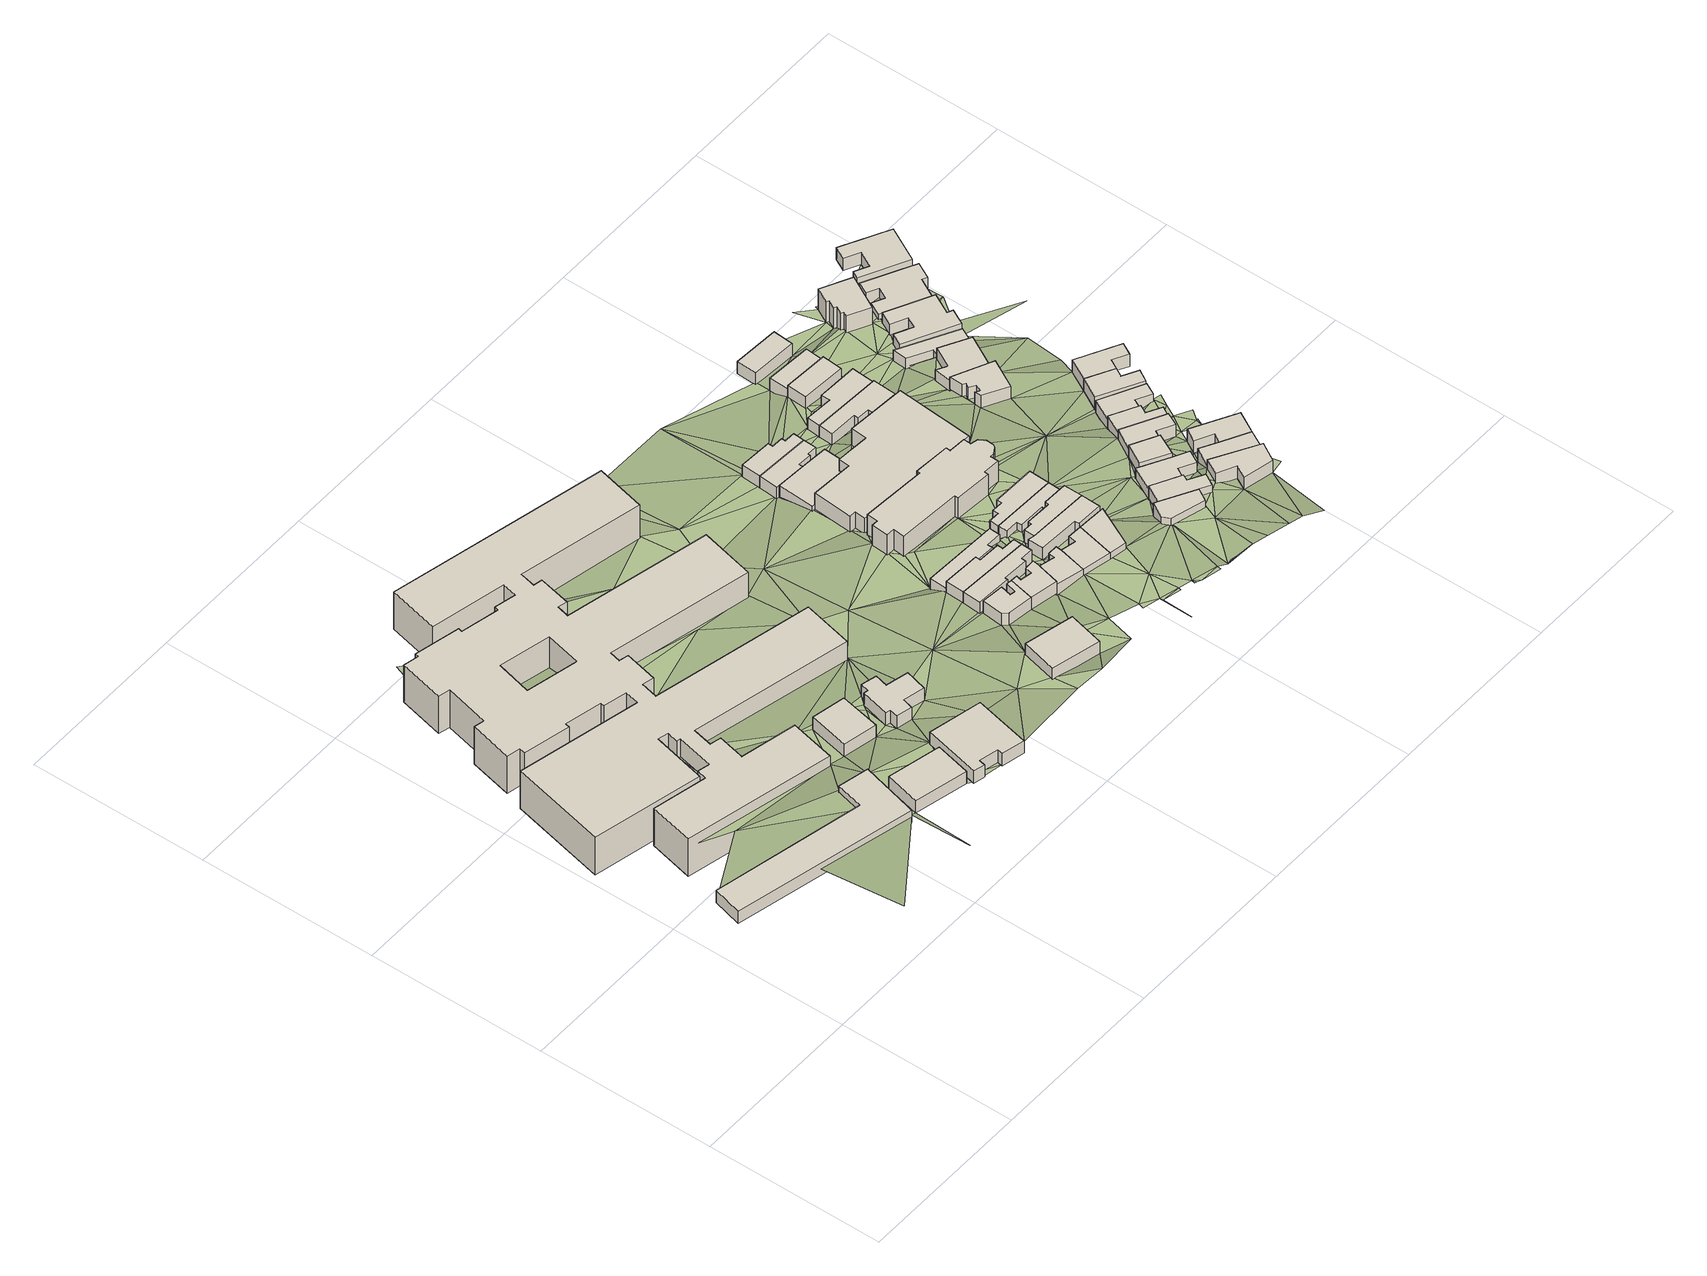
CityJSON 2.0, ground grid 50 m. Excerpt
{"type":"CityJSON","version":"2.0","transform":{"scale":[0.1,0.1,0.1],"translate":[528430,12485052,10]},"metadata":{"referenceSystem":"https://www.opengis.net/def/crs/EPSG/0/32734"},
"CityObjects":{
"building1":{"type":"Building","attributes":{"address":"Woodstock 7925 Cape Town","building":"yes","building:levels":1,"building_height":4.1,"plus_code":"4FRW3C8X+VGF","ground_height":39.57,"roof_height":43.67},"geometry":[{"type":"Solid","lod":"1","boundaries":[[[[0,1,2,3]],[[1,4,5,2]],[[4,6,7,5]],[[6,8,9,7]],[[8,10,11,9]],[[10,0,3,11]],[[3,2,5,7,9,11]],[[10,8,6,4,1,0]]]]}]},
"building2":{"type":"Building","attributes":{"address":"Woodstock 7925 Cape Town","building":"yes","building:levels":1,"building_height":4.1,"plus_code":"4FRW3C8X+VJ6","ground_height":42.03,"roof_height":46.13},"geometry":[{"type":"Solid","lod":"1","boundaries":[[[[12,13,14,15]],[[13,16,17,14]],[[16,18,19,17]],[[18,12,15,19]],[[15,14,17,19]],[[18,16,13,12]]]]}]},
"building3":{"type":"Building","attributes":{"address":"Cissie Gool House Victoria Walk Woodstock 7925 Cape Town","building":"hospital","building:levels":4,"building:use":"residential","building:flats":"310","operator":"Reclaim the City","operator:type":"community","building_height":12.5,"plus_code":"4FRW3C9X+5F5","ground_height":29.01,"roof_height":41.51},"geometry":[{"type":"Solid","lod":"1","boundaries":[[[[20,21,22,23]],[[21,24,25,22]],[[24,26,27,25]],[[26,28,29,27]],[[28,30,31,29]],[[30,32,33,31]],[[32,34,35,33]],[[34,36,37,35]],[[36,38,39,37]],[[38,40,41,39]],[[40,42,43,41]],[[42,44,45,43]],[[44,46,47,45]],[[46,48,49,47]],[[48,50,51,49]],[[50,52,53,51]],[[52,54,55,53]],[[54,56,57,55]],[[56,58,59,57]],[[58,60,61,59]],[[60,62,63,61]],[[62,64,65,63]],[[64,66,67,65]],[[66,68,69,67]],[[68,70,71,69]],[[70,72,73,71]],[[72,74,75,73]],[[74,76,77,75]],[[76,78,79,77]],[[78,80,81,79]],[[80,82,83,81]],[[82,84,85,83]],[[84,86,87,85]],[[86,88,89,87]],[[88,90,91,89]],[[90,92,93,91]],[[92,94,95,93]],[[94,96,97,95]],[[96,98,99,97]],[[98,100,101,99]],[[100,102,103,101]],[[102,104,105,103]],[[104,106,107,105]],[[106,108,109,107]],[[108,110,111,109]],[[110,112,113,111]],[[112,114,115,113]],[[114,116,117,115]],[[116,118,119,117]],[[118,120,121,119]],[[120,122,123,121]],[[122,124,125,123]],[[124,126,127,125]],[[126,128,129,127]],[[128,130,131,129]],[[130,132,133,131]],[[132,134,135,133]],[[134,136,137,135]],[[136,138,139,137]],[[138,20,23,139]],[[140,141,142,143]],[[141,144,145,142]],[[144,146,147,145]],[[146,140,143,147]],[[23,22,25,27,29,31,33,35,37,39,41,43,45,47,49,51,53,55,57,59,61,63,65,67,69,71,73,75,77,79,81,83,85,87,89,91,93,95,97,99,101,103,105,107,109,111,113,115,117,119,121,123,125,127,129,131,133,135,137,139],[143,142,145,147]],[[138,136,134,132,130,128,126,124,122,120,118,116,114,112,110,108,106,104,102,100,98,96,94,92,90,88,86,84,82,80,78,76,74,72,70,68,66,64,62,60,58,56,54,52,50,48,46,44,42,40,38,36,34,32,30,28,26,24,21,20],[146,144,141,140]]]]}]},
"building4":{"type":"Building","attributes":{"address":"Woodstock 7925 Cape Town","building":"yes","building:levels":1,"building_height":4.1,"plus_code":"4FRW3C8X+XJ8","ground_height":38.74,"roof_height":42.84},"geometry":[{"type":"Solid","lod":"1","boundaries":[[[[148,149,150,151]],[[149,152,153,150]],[[152,154,155,153]],[[154,148,151,155]],[[151,150,153,155]],[[154,152,149,148]]]]}]},
"building5":{"type":"Building","attributes":{"address":"Woodstock 7925 Cape Town","building":"yes","building:levels":1,"building_height":4.1,"plus_code":"4FRW3C8X+VM8","ground_height":41.57,"roof_height":45.67},"geometry":[{"type":"Solid","lod":"1","boundaries":[[[[156,157,158,159]],[[157,160,161,158]],[[160,162,163,161]],[[162,164,165,163]],[[164,166,167,165]],[[166,168,169,167]],[[168,170,171,169]],[[170,156,159,171]],[[159,158,161,163,165,167,169,171]],[[170,168,166,164,162,160,157,156]]]]}]},
"building6":{"type":"Building","attributes":{"address":"Woodstock 7925 Cape Town","building":"yes","building:levels":1,"building_height":4.1,"plus_code":"4FRW3C8X+XM5","ground_height":38.74,"roof_height":42.84},"geometry":[{"type":"Solid","lod":"1","boundaries":[[[[172,173,174,175]],[[173,176,177,174]],[[176,178,179,177]],[[178,180,181,179]],[[180,182,183,181]],[[182,184,185,183]],[[184,186,187,185]],[[186,188,189,187]],[[188,190,191,189]],[[190,192,193,191]],[[192,194,195,193]],[[194,172,175,195]],[[175,174,177,179,181,183,185,187,189,191,193,195]],[[194,192,190,188,186,184,182,180,178,176,173,172]]]]}]},
"building7":{"type":"Building","attributes":{"address":"87 Mountain Road Woodstock Cape Town","building":"house","building:levels":1,"building_height":4.1,"plus_code":"4FRW3C8X+VRH","ground_height":40.47,"roof_height":44.57},"geometry":[{"type":"Solid","lod":"1","boundaries":[[[[196,197,198,199]],[[197,200,201,198]],[[200,202,203,201]],[[202,196,199,203]],[[199,198,201,203]],[[202,200,197,196]]]]}]},
"building8":{"type":"Building","attributes":{"address":"85 Mountain Road Woodstock Cape Town","building":"house","building:levels":1,"building_height":4.1,"plus_code":"4FRW3C8X+WVV","ground_height":37.71,"roof_height":41.81},"geometry":[{"type":"Solid","lod":"1","boundaries":[[[[204,205,206,207]],[[205,208,209,206]],[[208,210,211,209]],[[210,212,213,211]],[[212,214,215,213]],[[214,216,217,215]],[[216,218,219,217]],[[218,220,221,219]],[[220,204,207,221]],[[207,206,209,211,213,215,217,219,221]],[[220,218,216,214,212,210,208,205,204]]]]}]},
"building9":{"type":"Building","attributes":{"address":"42 Salisbury Street Woodstock Cape Town","building":"house","building:levels":1,"building_height":4.1,"plus_code":"4FRW3C8X+WWJ","ground_height":37.71,"roof_height":41.81},"geometry":[{"type":"Solid","lod":"1","boundaries":[[[[222,223,224,225]],[[223,226,227,224]],[[226,228,229,227]],[[228,230,231,229]],[[230,232,233,231]],[[232,205,206,233]],[[205,204,207,206]],[[204,234,235,207]],[[234,222,225,235]],[[225,224,227,229,231,233,206,207,235]],[[234,204,205,232,230,228,226,223,222]]]]}]},
"building10":{"type":"Building","attributes":{"address":"83 Mountain Road Woodstock Cape Town","building":"house","building:levels":1,"building_height":4.1,"plus_code":"4FRW3C8X+XVH","ground_height":36.74,"roof_height":40.84},"geometry":[{"type":"Solid","lod":"1","boundaries":[[[[236,237,238,239]],[[237,240,241,238]],[[240,242,243,241]],[[242,244,245,243]],[[244,246,247,245]],[[246,248,249,247]],[[248,250,251,249]],[[250,236,239,251]],[[239,238,241,243,245,247,249,251]],[[250,248,246,244,242,240,237,236]]]]}]},
"building11":{"type":"Building","attributes":{"address":"81 Mountain Road Woodstock Cape Town","building":"house","building:levels":1,"building_height":4.1,"plus_code":"4FRW3C8X+XVQ","ground_height":36.74,"roof_height":40.84},"geometry":[{"type":"Solid","lod":"1","boundaries":[[[[237,236,239,238]],[[236,252,253,239]],[[252,254,255,253]],[[254,256,257,255]],[[256,258,259,257]],[[258,260,261,259]],[[260,262,263,261]],[[262,237,238,263]],[[238,239,253,255,257,259,261,263]],[[262,260,258,256,254,252,236,237]]]]}]},
"building12":{"type":"Building","attributes":{"address":"79 Mountain Road Woodstock Cape Town","building":"house","building:levels":1,"building_height":4.1,"plus_code":"4FRW3C9X+2V5","ground_height":34.47,"roof_height":38.57},"geometry":[{"type":"Solid","lod":"1","boundaries":[[[[264,265,266,267]],[[265,268,269,266]],[[268,270,271,269]],[[270,272,273,271]],[[272,274,275,273]],[[274,276,277,275]],[[276,278,279,277]],[[278,264,267,279]],[[267,266,269,271,273,275,277,279]],[[278,276,274,272,270,268,265,264]]]]}]},
"building13":{"type":"Building","attributes":{"address":"40 Salisbury Street Woodstock Cape Town","building":"house","building:levels":1,"building_height":4.1,"plus_code":"4FRW3C8X+WWP","ground_height":36.74,"roof_height":40.84},"geometry":[{"type":"Solid","lod":"1","boundaries":[[[[280,281,282,283]],[[281,284,285,282]],[[284,286,287,285]],[[286,288,289,287]],[[288,290,291,289]],[[290,292,293,291]],[[292,280,283,293]],[[283,282,285,287,289,291,293]],[[292,290,288,286,284,281,280]]]]}]},
"building14":{"type":"Building","attributes":{"address":"38 Salisbury Street Woodstock Cape Town","building":"house","building:levels":1,"building_height":4.1,"plus_code":"4FRW3C8X+WXF","ground_height":36.74,"roof_height":40.84},"geometry":[{"type":"Solid","lod":"1","boundaries":[[[[294,295,296,297]],[[295,298,299,296]],[[298,280,283,299]],[[280,292,293,283]],[[292,300,301,293]],[[300,294,297,301]],[[297,296,299,283,293,301]],[[300,292,280,298,295,294]]]]}]},
"building15":{"type":"Building","attributes":{"building":"house","building:levels":1,"building_height":4.1,"plus_code":"4FRW3C9X+5WF","ground_height":29.76,"roof_height":33.86},"geometry":[{"type":"Solid","lod":"1","boundaries":[[[[302,303,304,305]],[[303,306,307,304]],[[306,308,309,307]],[[308,310,311,309]],[[310,312,313,311]],[[312,314,315,313]],[[314,316,317,315]],[[316,302,305,317]],[[305,304,307,309,311,313,315,317]],[[316,314,312,310,308,306,303,302]]]]}]},
"building16":{"type":"Building","attributes":{"address":"Greek Orthodox Cathedral of St George 75 Mountain Road Woodstock 7925 Cape Town","building":"church","building:levels":2,"amenity":"place_of_worship","building_height":6.9,"plus_code":"4FRW3C9X+3XC","ground_height":34.47,"roof_height":41.37},"geometry":[{"type":"Solid","lod":"1","boundaries":[[[[318,319,320,321]],[[319,322,323,320]],[[322,324,325,323]],[[324,326,327,325]],[[326,328,329,327]],[[328,330,331,329]],[[330,332,333,331]],[[332,334,335,333]],[[334,336,337,335]],[[336,338,339,337]],[[338,340,341,339]],[[340,342,343,341]],[[342,344,345,343]],[[344,346,347,345]],[[346,348,349,347]],[[348,350,351,349]],[[350,352,353,351]],[[352,354,355,353]],[[354,356,357,355]],[[356,358,359,357]],[[358,360,361,359]],[[360,362,363,361]],[[362,318,321,363]],[[321,320,323,325,327,329,331,333,335,337,339,341,343,345,347,349,351,353,355,357,359,361,363]],[[362,360,358,356,354,352,350,348,346,344,342,340,338,336,334,332,330,328,326,324,322,319,318]]]]}]},
"building17":{"type":"Building","attributes":{"address":"64 Fairview Avenue Woodstock Cape Town","building":"house","building:levels":1,"building_height":4.1,"plus_code":"4FRW3C8X+XX9","ground_height":36.74,"roof_height":40.84},"geometry":[{"type":"Solid","lod":"1","boundaries":[[[[364,365,366,367]],[[365,368,369,366]],[[368,370,371,369]],[[370,372,373,371]],[[372,374,375,373]],[[374,376,377,375]],[[376,364,367,377]],[[367,366,369,371,373,375,377]],[[376,374,372,370,368,365,364]]]]}]},
"building18":{"type":"Building","attributes":{"address":"71 Mountain Road Woodstock Cape Town","building":"house","building:levels":1,"building_height":4.1,"plus_code":"4FRW3C9X+6W3","ground_height":29.76,"roof_height":33.86},"geometry":[{"type":"Solid","lod":"1","boundaries":[[[[378,379,380,381]],[[379,308,309,380]],[[308,306,307,309]],[[306,382,383,307]],[[382,384,385,383]],[[384,386,387,385]],[[386,388,389,387]],[[388,390,391,389]],[[390,378,381,391]],[[381,380,309,307,383,385,387,389,391]],[[390,388,386,384,382,306,308,379,378]]]]}]},
"building19":{"type":"Building","attributes":{"address":"66 Fairview Avenue Woodstock Cape Town","building":"house","building:levels":1,"building_height":4.1,"plus_code":"4FRW3F82+W2C","ground_height":36.74,"roof_height":40.84},"geometry":[{"type":"Solid","lod":"1","boundaries":[[[[294,300,301,297]],[[300,392,393,301]],[[392,394,395,393]],[[394,294,297,395]],[[297,301,393,395]],[[394,392,300,294]]]]}]},
"building20":{"type":"Building","attributes":{"address":"54 Brabant Road Woodstock Cape Town","building":"house","building:levels":1,"building_height":4.1,"plus_code":"4FRW3C8X+XXH","ground_height":36.74,"roof_height":40.84},"geometry":[{"type":"Solid","lod":"1","boundaries":[[[[364,396,397,367]],[[396,398,399,397]],[[398,400,401,399]],[[400,402,403,401]],[[402,404,405,403]],[[404,406,407,405]],[[406,365,366,407]],[[365,364,367,366]],[[367,397,399,401,403,405,407,366]],[[365,406,404,402,400,398,396,364]]]]}]},
"building21":{"type":"Building","attributes":{"address":"69 Mountain Road Woodstock Cape Town","building":"house","building:levels":1,"building_height":4.1,"plus_code":"4FRW3C9X+6WF","ground_height":29.76,"roof_height":33.86},"geometry":[{"type":"Solid","lod":"1","boundaries":[[[[390,408,409,391]],[[408,410,411,409]],[[410,412,413,411]],[[412,414,415,413]],[[414,416,417,415]],[[416,418,419,417]],[[418,378,381,419]],[[378,390,391,381]],[[391,409,411,413,415,417,419,381]],[[378,418,416,414,412,410,408,390]]]]}]},
"building22":{"type":"Building","attributes":{"address":"52 Brabant Road Woodstock Cape Town","building":"house","building:levels":1,"building_height":4.1,"plus_code":"4FRW3F82+X2R","ground_height":34.47,"roof_height":38.57},"geometry":[{"type":"Solid","lod":"1","boundaries":[[[[420,421,422,423]],[[421,424,425,422]],[[424,426,427,425]],[[426,428,429,427]],[[428,430,431,429]],[[430,432,433,431]],[[432,434,435,433]],[[434,420,423,435]],[[423,422,425,427,429,431,433,435]],[[434,432,430,428,426,424,421,420]]]]}]},
"building23":{"type":"Building","attributes":{"address":"50 Brabant Road Woodstock Cape Town","building":"house","building:levels":1,"building_height":4.1,"plus_code":"4FRW3C9X+2X9","ground_height":34.47,"roof_height":38.57},"geometry":[{"type":"Solid","lod":"1","boundaries":[[[[421,436,437,422]],[[436,438,439,437]],[[438,440,441,439]],[[440,442,443,441]],[[442,444,445,443]],[[444,446,447,445]],[[446,424,425,447]],[[424,421,422,425]],[[422,437,439,441,443,445,447,425]],[[424,446,444,442,440,438,436,421]]]]}]},
"building24":{"type":"Building","attributes":{"address":"Hellenic Community of Cape Town","building":"yes","building:levels":1.5,"amenity":"community_centre","building_height":5.5,"plus_code":"4FRW3C9X+4XM","ground_height":32.12,"roof_height":37.62},"geometry":[{"type":"Solid","lod":"1","boundaries":[[[[448,449,450,451]],[[449,452,453,450]],[[452,454,455,453]],[[454,456,457,455]],[[456,458,459,457]],[[458,460,461,459]],[[460,462,463,461]],[[462,464,465,463]],[[464,466,467,465]],[[466,468,469,467]],[[468,448,451,469]],[[451,450,453,455,457,459,461,463,465,467,469]],[[468,466,464,462,460,458,456,454,452,449,448]]]]}]},
"building25":{"type":"Building","attributes":{"address":"Stellski 34 Salisbury Street Cape Town","building":"yes","building:levels":1,"amenity":"cafe","building_height":4.1,"plus_code":"4FRW3F82+V3W","ground_height":35.58,"roof_height":39.68},"geometry":[{"type":"Solid","lod":"1","boundaries":[[[[470,471,472,473]],[[471,474,475,472]],[[474,476,477,475]],[[476,478,479,477]],[[478,480,481,479]],[[480,470,473,481]],[[473,472,475,477,479,481]],[[480,478,476,474,471,470]]]]}]},
"building26":{"type":"Building","attributes":{"address":"91 Fairview Avenue Woodstock Cape Town","building":"house","building:levels":1,"building_height":4.1,"plus_code":"4FRW3F82+W39","ground_height":35.58,"roof_height":39.68},"geometry":[{"type":"Solid","lod":"1","boundaries":[[[[470,482,483,473]],[[482,484,485,483]],[[484,486,487,485]],[[486,488,489,487]],[[488,490,491,489]],[[490,471,472,491]],[[471,470,473,472]],[[473,483,485,487,489,491,472]],[[471,490,488,486,484,482,470]]]]}]},
"building27":{"type":"Building","attributes":{"address":"36 Brabant Road Woodstock Cape Town","building":"house","building:levels":1,"building_height":4.1,"plus_code":"4FRW3F92+623","ground_height":28.86,"roof_height":32.96},"geometry":[{"type":"Solid","lod":"1","boundaries":[[[[492,493,494,495]],[[493,496,497,494]],[[496,498,499,497]],[[498,500,501,499]],[[500,502,503,501]],[[502,504,505,503]],[[504,506,507,505]],[[506,508,509,507]],[[508,492,495,509]],[[495,494,497,499,501,503,505,507,509]],[[508,506,504,502,500,498,496,493,492]]]]}]},
"building28":{"type":"Building","attributes":{"address":"34 Brabant Road Woodstock Cape Town","building":"house","building:levels":1,"building_height":4.1,"plus_code":"4FRW3F92+627","ground_height":28.86,"roof_height":32.96},"geometry":[{"type":"Solid","lod":"1","boundaries":[[[[492,510,511,495]],[[510,512,513,511]],[[512,514,515,513]],[[514,516,517,515]],[[516,493,494,517]],[[493,492,495,494]],[[495,511,513,515,517,494]],[[493,516,514,512,510,492]]]]}]},
"building29":{"type":"Building","attributes":{"address":"89 Fairview Avenue Woodstock Cape Town","building":"house","building:levels":1,"building_height":4.1,"plus_code":"4FRW3F82+W4M","ground_height":34.24,"roof_height":38.34},"geometry":[{"type":"Solid","lod":"1","boundaries":[[[[518,519,520,521]],[[519,522,523,520]],[[522,524,525,523]],[[524,526,527,525]],[[526,528,529,527]],[[528,530,531,529]],[[530,532,533,531]],[[532,518,521,533]],[[521,520,523,525,527,529,531,533]],[[532,530,528,526,524,522,519,518]]]]}]},
"building30":{"type":"Building","attributes":{"address":"32 Brabant Road Woodstock Cape Town","building":"house","building:levels":1,"building_height":4.1,"plus_code":"4FRW3F92+62W","ground_height":28.86,"roof_height":32.96},"geometry":[{"type":"Solid","lod":"1","boundaries":[[[[534,535,536,537]],[[535,538,539,536]],[[538,540,541,539]],[[540,534,537,541]],[[537,536,539,541]],[[540,538,535,534]]]]}]},
"building31":{"type":"Building","attributes":{"address":"87 Fairview Avenue Woodstock Cape Town","building":"house","building:levels":1,"building_height":4.1,"plus_code":"4FRW3F82+X44","ground_height":35.58,"roof_height":39.68},"geometry":[{"type":"Solid","lod":"1","boundaries":[[[[542,543,544,545]],[[543,546,547,544]],[[546,548,549,547]],[[548,542,545,549]],[[545,544,547,549]],[[548,546,543,542]]]]}]},
"building32":{"type":"Building","attributes":{"address":"30 Brabant Road Woodstock Cape Town","building":"house","building:levels":1,"building_height":4.1,"plus_code":"4FRW3F92+728","ground_height":27.68,"roof_height":31.78},"geometry":[{"type":"Solid","lod":"1","boundaries":[[[[550,551,552,553]],[[551,554,555,552]],[[554,556,557,555]],[[556,550,553,557]],[[553,552,555,557]],[[556,554,551,550]]]]}]},
"building33":{"type":"Building","attributes":{"address":"60 Kitchener Road Woodstock Cape Town","building":"house","building:levels":1,"building_height":4.1,"plus_code":"4FRW3F82+V5M","ground_height":36.4,"roof_height":40.5},"geometry":[{"type":"Solid","lod":"1","boundaries":[[[[558,559,560,561]],[[559,562,563,560]],[[562,564,565,563]],[[564,566,567,565]],[[566,568,569,567]],[[568,558,561,569]],[[561,560,563,565,567,569]],[[568,566,564,562,559,558]]]]}]},
"building34":{"type":"Building","attributes":{"address":"28 Brabant Road Woodstock Cape Town","building":"house","building:levels":1,"building_height":4.1,"plus_code":"4FRW3F92+824","ground_height":26.85,"roof_height":30.95},"geometry":[{"type":"Solid","lod":"1","boundaries":[[[[570,571,572,573]],[[571,574,575,572]],[[574,576,577,575]],[[576,570,573,577]],[[573,572,575,577]],[[576,574,571,570]]]]}]},
"building35":{"type":"Building","attributes":{"address":"85 Fairview Avenue Woodstock Cape Town","building":"house","building:levels":1,"building_height":4.1,"plus_code":"4FRW3F82+X4Q","ground_height":34.24,"roof_height":38.34},"geometry":[{"type":"Solid","lod":"1","boundaries":[[[[578,579,580,581]],[[579,582,583,580]],[[582,584,585,583]],[[584,586,587,585]],[[586,588,589,587]],[[588,578,581,589]],[[581,580,583,585,587,589]],[[588,586,584,582,579,578]]]]}]},
"building36":{"type":"Building","attributes":{"address":"58 Kitchener Road Woodstock Cape Town","building":"house","building:levels":1,"building_height":4.1,"plus_code":"4FRW3F82+W54","ground_height":34.24,"roof_height":38.34},"geometry":[{"type":"Solid","lod":"1","boundaries":[[[[590,591,592,593]],[[591,594,595,592]],[[594,596,597,595]],[[596,598,599,597]],[[598,590,593,599]],[[593,592,595,597,599]],[[598,596,594,591,590]]]]}]},
"building37":{"type":"Building","attributes":{"address":"83 Fairview Avenue Woodstock Cape Town","building":"house","building:levels":1,"building_height":4.1,"plus_code":"4FRW3F82+X5R","ground_height":33.3,"roof_height":37.4},"geometry":[{"type":"Solid","lod":"1","boundaries":[[[[600,601,602,603]],[[601,604,605,602]],[[604,606,607,605]],[[606,608,609,607]],[[608,610,611,609]],[[610,600,603,611]],[[603,602,605,607,609,611]],[[610,608,606,604,601,600]]]]}]},
"building38":{"type":"Building","attributes":{"address":"60 Fairview Avenue Woodstock Cape Town","building":"house","building:levels":1,"building_height":4.1,"plus_code":"4FRW3F92+44G","ground_height":31.04,"roof_height":35.14},"geometry":[{"type":"Solid","lod":"1","boundaries":[[[[612,613,614,615]],[[613,616,617,614]],[[616,618,619,617]],[[618,620,621,619]],[[620,622,623,621]],[[622,624,625,623]],[[624,626,627,625]],[[626,628,629,627]],[[628,630,631,629]],[[630,632,633,631]],[[632,612,615,633]],[[615,614,617,619,621,623,625,627,629,631,633]],[[632,630,628,626,624,622,620,618,616,613,612]]]]}]},
"building39":{"type":"Building","attributes":{"address":"56 Kitchener Road Woodstock Cape Town","building":"house","building:levels":1,"building_height":4.1,"plus_code":"4FRW3F82+W6C","ground_height":34.24,"roof_height":38.34},"geometry":[{"type":"Solid","lod":"1","boundaries":[[[[591,634,635,592]],[[634,636,637,635]],[[636,638,639,637]],[[638,640,641,639]],[[640,594,595,641]],[[594,591,592,595]],[[592,635,637,639,641,595]],[[594,640,638,636,634,591]]]]}]},
"building40":{"type":"Building","attributes":{"address":"81 Fairview Avenue Woodstock Cape Town","building":"house","building:levels":1,"building_height":4.1,"plus_code":"4FRW3F92+25F","ground_height":32.06,"roof_height":36.16},"geometry":[{"type":"Solid","lod":"1","boundaries":[[[[642,643,644,645]],[[643,646,647,644]],[[646,648,649,647]],[[648,650,651,649]],[[650,652,653,651]],[[652,642,645,653]],[[645,644,647,649,651,653]],[[652,650,648,646,643,642]]]]}]},
"building41":{"type":"Building","attributes":{"address":"58 Fairview Avenue Woodstock Cape Town","building":"house","building:levels":1,"building_height":4.1,"plus_code":"4FRW3F92+544","ground_height":29.92,"roof_height":34.02},"geometry":[{"type":"Solid","lod":"1","boundaries":[[[[654,655,656,657]],[[655,658,659,656]],[[658,660,661,659]],[[660,662,663,661]],[[662,664,665,663]],[[664,654,657,665]],[[657,656,659,661,663,665]],[[664,662,660,658,655,654]]]]}]},
"building42":{"type":"Building","attributes":{"address":"56 Fairview Avenue Woodstock Cape Town","building":"house","building:levels":1,"building_height":4.1,"plus_code":"4FRW3F92+54X","ground_height":27.67,"roof_height":31.77},"geometry":[{"type":"Solid","lod":"1","boundaries":[[[[666,667,668,669]],[[667,670,671,668]],[[670,672,673,671]],[[672,674,675,673]],[[674,676,677,675]],[[676,666,669,677]],[[669,668,671,673,675,677]],[[676,674,672,670,667,666]]]]}]},
"building43":{"type":"Building","attributes":{"address":"79 Fairview Avenue Woodstock Cape Town","building":"house","building:levels":1,"building_height":4.1,"plus_code":"4FRW3F92+25P","ground_height":32.06,"roof_height":36.16},"geometry":[{"type":"Solid","lod":"1","boundaries":[[[[678,679,680,681]],[[679,682,683,680]],[[682,684,685,683]],[[684,686,687,685]],[[686,688,689,687]],[[688,678,681,689]],[[681,680,683,685,687,689]],[[688,686,684,682,679,678]]]]}]},
"building44":{"type":"Building","attributes":{"address":"35 Brabant Road Woodstock Cape Town","building":"house","building:levels":2,"building_height":6.9,"plus_code":"4FRW3F92+74G","ground_height":26.85,"roof_height":33.75},"geometry":[{"type":"Solid","lod":"1","boundaries":[[[[690,691,692,693]],[[691,694,695,692]],[[694,696,697,695]],[[696,698,699,697]],[[698,700,701,699]],[[700,702,703,701]],[[702,704,705,703]],[[704,706,707,705]],[[706,708,709,707]],[[708,690,693,709]],[[693,692,695,697,699,701,703,705,707,709]],[[708,706,704,702,700,698,696,694,691,690]]]]}]},
"building45":{"type":"Building","attributes":{"address":"77 Fairview Avenue Woodstock Cape Town","building":"house","building:levels":1,"building_height":4.1,"plus_code":"4FRW3F92+366","ground_height":32.06,"roof_height":36.16},"geometry":[{"type":"Solid","lod":"1","boundaries":[[[[679,678,681,680]],[[678,710,711,681]],[[710,712,713,711]],[[712,714,715,713]],[[714,716,717,715]],[[716,679,680,717]],[[680,681,711,713,715,717]],[[716,714,712,710,678,679]]]]}]},
"building46":{"type":"Building","attributes":{"address":"54 Fairview Avenue Woodstock Cape Town","building":"house","building:levels":1,"building_height":4.1,"plus_code":"4FRW3F92+65F","ground_height":27.67,"roof_height":31.77},"geometry":[{"type":"Solid","lod":"1","boundaries":[[[[718,719,720,721]],[[719,722,723,720]],[[722,724,725,723]],[[724,726,727,725]],[[726,728,729,727]],[[728,730,731,729]],[[730,732,733,731]],[[732,734,735,733]],[[734,736,737,735]],[[736,718,721,737]],[[721,720,723,725,727,729,731,733,735,737]],[[736,734,732,730,728,726,724,722,719,718]]]]}]},
"building47":{"type":"Building","attributes":{"address":"52 Fairview Avenue Woodstock Cape Town","building":"house","building:levels":1,"building_height":4.1,"plus_code":"4FRW3F92+755","ground_height":25.78,"roof_height":29.88},"geometry":[{"type":"Solid","lod":"1","boundaries":[[[[738,739,740,741]],[[739,742,743,740]],[[742,744,745,743]],[[744,746,747,745]],[[746,748,749,747]],[[748,750,751,749]],[[750,752,753,751]],[[752,754,755,753]],[[754,756,757,755]],[[756,738,741,757]],[[741,740,743,745,747,749,751,753,755,757]],[[756,754,752,750,748,746,744,742,739,738]]]]}]},
"building48":{"type":"Building","attributes":{"address":"50 Fairview Avenue Woodstock Cape Town","building":"house","building:levels":1,"building_height":4.1,"plus_code":"4FRW3F92+76V","ground_height":25.78,"roof_height":29.88},"geometry":[{"type":"Solid","lod":"1","boundaries":[[[[758,759,760,761]],[[759,762,763,760]],[[762,764,765,763]],[[764,766,767,765]],[[766,768,769,767]],[[768,770,771,769]],[[770,772,773,771]],[[772,758,761,773]],[[761,760,763,765,767,769,771,773]],[[772,770,768,766,764,762,759,758]]]]}]},
"terrain1":{"type":"TINRelief","geometry":[{"type":"CompositeSurface","lod":"1","boundaries":[[[774,775,776]],[[777,778,4]],[[774,776,779]],[[778,780,781]],[[782,783,784]],[[778,777,785]],[[786,782,784]],[[787,788,789]],[[790,782,786]],[[791,792,774]],[[778,785,780]],[[793,786,794]],[[786,793,790]],[[795,787,796]],[[794,797,793]],[[792,798,774]],[[799,790,793]],[[796,800,795]],[[801,774,798]],[[787,789,796]],[[802,803,804]],[[785,801,780]],[[803,805,806]],[[789,807,796]],[[804,803,806]],[[13,801,798]],[[808,809,810]],[[154,780,801]],[[811,812,813]],[[812,814,813]],[[780,154,152]],[[154,801,148]],[[13,12,815]],[[806,780,152]],[[816,801,13]],[[817,818,819]],[[810,809,820]],[[148,801,816]],[[815,816,13]],[[821,822,823]],[[813,814,824]],[[814,825,826]],[[821,827,822]],[[806,152,149]],[[828,829,830]],[[804,806,831]],[[814,826,824]],[[190,148,816]],[[186,148,190]],[[813,824,832]],[[148,186,833]],[[149,148,833]],[[192,190,816]],[[186,190,188]],[[817,834,818]],[[818,835,830]],[[184,833,186]],[[149,833,184]],[[192,816,157]],[[828,830,835]],[[806,149,831]],[[149,184,180]],[[832,824,836]],[[184,182,180]],[[837,838,839]],[[192,172,194]],[[172,192,157]],[[180,831,149]],[[157,840,841]],[[178,176,173]],[[842,843,844]],[[839,838,845]],[[835,818,834]],[[178,831,180]],[[157,841,172]],[[173,831,178]],[[839,845,843]],[[835,846,828]],[[847,841,840]],[[843,845,844]],[[173,172,848]],[[172,841,848]],[[831,173,848]],[[845,838,849]],[[841,847,850]],[[846,835,834]],[[850,851,841]],[[848,841,851]],[[844,845,852]],[[853,834,831]],[[831,848,853]],[[850,847,854]],[[854,196,850]],[[848,851,218]],[[846,834,855]],[[834,853,855]],[[849,852,845]],[[848,856,853]],[[848,218,216]],[[849,846,855]],[[848,216,857]],[[220,218,851]],[[858,848,857]],[[196,854,859]],[[197,220,851]],[[848,858,856]],[[196,860,197]],[[196,859,860]],[[861,853,856]],[[862,852,849]],[[855,853,863]],[[204,220,197]],[[857,216,214]],[[197,860,864]],[[853,861,865]],[[859,864,860]],[[862,20,852]],[[866,857,214]],[[214,212,210]],[[863,853,865]],[[204,197,234]],[[208,214,210]],[[849,855,867]],[[234,197,864]],[[866,214,208]],[[20,862,868]],[[208,205,866]],[[849,867,862]],[[205,232,866]],[[232,869,866]],[[863,870,855]],[[861,871,865]],[[232,230,228]],[[872,871,861]],[[232,226,869]],[[226,232,228]],[[873,855,870]],[[234,864,874]],[[869,226,875]],[[876,865,871]],[[877,874,864]],[[855,873,867]],[[861,276,872]],[[878,879,880]],[[868,862,881]],[[877,882,883]],[[884,863,885]],[[226,223,875]],[[878,886,887]],[[888,883,889]],[[870,863,884]],[[886,878,880]],[[222,284,223]],[[250,875,223]],[[870,884,890]],[[875,250,891]],[[862,867,892]],[[893,870,890]],[[877,883,894]],[[286,284,222]],[[250,223,284]],[[350,871,872]],[[874,877,894]],[[883,888,895]],[[892,881,862]],[[252,880,896]],[[252,886,880]],[[870,897,873]],[[898,895,888]],[[284,370,250]],[[886,899,900]],[[368,236,250]],[[895,894,883]],[[250,370,368]],[[370,284,281]],[[886,252,899]],[[236,368,252]],[[336,890,884]],[[894,901,874]],[[352,872,276]],[[902,867,873]],[[252,368,406]],[[252,903,899]],[[370,281,295]],[[894,895,904]],[[281,280,295]],[[350,872,352]],[[406,368,365]],[[903,252,406]],[[899,424,276]],[[881,905,868]],[[298,295,280]],[[424,899,903]],[[906,907,904]],[[904,907,908]],[[276,424,446]],[[909,903,406]],[[894,910,901]],[[372,370,295]],[[276,446,352]],[[406,404,402]],[[406,402,909]],[[911,903,909]],[[904,908,912]],[[890,336,334]],[[352,446,442]],[[444,442,446]],[[912,908,913]],[[294,372,295]],[[904,914,894]],[[915,881,916]],[[905,881,915]],[[398,909,402]],[[438,352,442]],[[374,372,294]],[[894,914,910]],[[438,442,440]],[[402,400,398]],[[904,912,914]],[[909,398,917]],[[918,919,920]],[[915,916,905]],[[394,374,294]],[[354,352,438]],[[334,921,890]],[[922,923,924]],[[924,925,922]],[[303,920,919]],[[912,922,914]],[[394,376,374]],[[916,926,927]],[[394,910,928]],[[388,929,920]],[[925,930,922]],[[303,388,920]],[[914,928,910]],[[927,931,408]],[[354,438,436]],[[303,448,466]],[[358,356,354]],[[388,303,932]],[[466,448,468]],[[930,933,922]],[[390,388,932]],[[922,933,914]],[[474,394,928]],[[927,408,934]],[[408,390,935]],[[436,358,354]],[[490,376,394]],[[303,466,932]],[[921,334,332]],[[916,556,905]],[[916,927,936]],[[932,935,390]],[[328,332,330]],[[360,358,362]],[[933,930,937]],[[394,474,490]],[[364,376,938]],[[935,934,408]],[[318,362,358]],[[358,436,318]],[[396,364,938]],[[939,914,933]],[[940,396,938]],[[932,466,941]],[[328,326,324]],[[332,328,921]],[[490,474,471]],[[927,934,936]],[[937,942,933]],[[376,490,938]],[[921,328,324]],[[921,324,322]],[[936,556,916]],[[943,932,941]],[[941,466,944]],[[945,436,940]],[[556,946,905]],[[934,947,948]],[[939,933,949]],[[945,318,436]],[[950,947,934]],[[936,934,948]],[[319,318,945]],[[566,933,942]],[[464,944,466]],[[945,322,319]],[[940,938,542]],[[939,949,951]],[[952,938,490]],[[941,944,953]],[[954,948,947]],[[945,921,322]],[[947,950,954]],[[955,566,942]],[[566,949,933]],[[940,542,956]],[[957,488,958]],[[542,938,952]],[[956,945,940]],[[542,952,543]],[[957,949,959]],[[949,566,959]],[[948,954,540]],[[944,464,960]],[[488,957,961]],[[961,962,488]],[[464,921,626]],[[963,957,959]],[[955,964,568]],[[921,945,628]],[[568,566,955]],[[566,564,959]],[[963,961,957]],[[626,921,628]],[[946,556,574]],[[510,540,954]],[[963,596,961]],[[613,960,464]],[[526,548,546]],[[961,596,526]],[[492,508,510]],[[464,626,616]],[[556,965,574]],[[610,945,956]],[[613,464,616]],[[534,540,510]],[[526,638,548]],[[526,596,638]],[[630,628,945]],[[960,966,508]],[[613,967,960]],[[626,620,616]],[[594,638,596]],[[620,626,622]],[[626,624,622]],[[945,610,652]],[[636,548,638]],[[616,620,618]],[[582,548,584]],[[510,508,968]],[[960,967,966]],[[510,969,534]],[[636,584,548]],[[568,970,558]],[[640,638,594]],[[652,682,945]],[[945,679,630]],[[968,508,966]],[[965,534,971]],[[945,682,679]],[[636,972,584]],[[969,510,968]],[[586,584,972]],[[574,965,700]],[[534,969,971]],[[973,974,967]],[[974,966,967]],[[696,576,574]],[[975,976,977]],[[972,978,586]],[[978,975,586]],[[972,979,980]],[[980,978,972]],[[971,981,965]],[[969,968,982]],[[965,981,700]],[[966,974,983]],[[682,652,650]],[[984,976,975]],[[646,976,984]],[[980,979,985]],[[975,978,986]],[[716,632,630]],[[696,574,700]],[[987,969,982]],[[630,679,716]],[[988,978,980]],[[975,986,984]],[[987,989,969]],[[632,655,612]],[[990,971,969]],[[971,991,981]],[[667,982,968]],[[682,650,684]],[[992,984,986]],[[990,969,989]],[[981,702,700]],[[698,696,700]],[[987,993,989]],[[716,994,632]],[[696,694,995]],[[989,996,990]],[[997,989,993]],[[998,655,632]],[[667,718,982]],[[999,990,996]],[[998,632,994]],[[990,999,1000]],[[1001,694,1002]],[[998,667,655]],[[990,1000,691]],[[999,996,1003]],[[1002,694,691]],[[998,718,667]],[[1000,1004,742]],[[691,1000,742]],[[1003,996,724]],[[1005,1002,691]],[[1006,1002,1005]],[[1004,1007,742]],[[691,742,739]],[[719,724,722]],[[1005,691,739]],[[1008,719,718]],[[770,1005,739]],[[719,1009,724]],[[768,1005,770]],[[724,1009,1003]],[[739,1010,770]],[[1011,1003,1009]],[[768,766,764]],[[739,1012,1010]]]}]}
},
"vertices":[
[469,377,138],[450,300,138],[450,300,179],[469,377,179],[27,394,138],[27,394,179],[5,311,138],[5,311,179],[511,194,138],[511,194,179],[553,358,138],[553,358,179],
[670,157,163],[693,256,163],[693,256,204],[670,157,204],[545,290,163],[545,290,204],[522,191,163],[522,191,204],
[945,1453,33],[339,1592,33],[339,1592,158],[945,1453,158],[306,1451,33],[306,1451,158],[515,1404,33],[515,1404,158],[506,1363,33],[506,1363,158],[445,1377,33],[445,1377,158],[442,1365,33],[442,1365,158],[336,1389,33],[336,1389,158],[339,1400,33],[339,1400,158],[212,1429,33],[212,1429,158],[210,1419,33],[210,1419,158],[168,1428,33],[168,1428,158],[138,1301,33],[138,1301,158],[169,1294,33],[169,1294,158],[140,1170,33],[140,1170,158],[112,1176,33],[112,1176,158],[84,1056,33],[84,1056,158],[121,1048,33],[121,1048,158],[117,1031,33],[117,1031,158],[247,1001,33],[247,1001,158],[250,1014,33],[250,1014,158],[352,990,33],[352,990,158],[350,980,33],[350,980,158],[416,964,33],[416,964,158],[407,925,33],[407,925,158],[65,1003,33],[65,1003,158],[3,733,33],[3,733,158],[309,663,33],[309,663,158],[344,814,33],[344,814,158],[373,807,33],[373,807,158],[365,776,33],[365,776,158],[376,773,33],[376,773,158],[353,670,33],[353,670,158],[320,678,33],[320,678,158],[313,650,33],[313,650,158],[162,684,33],[162,684,158],[133,559,33],[133,559,158],[548,465,33],[548,465,158],[576,591,33],[576,591,158],[420,626,33],[420,626,158],[437,702,33],[437,702,158],[406,709,33],[406,709,158],[418,764,33],[418,764,158],[864,662,33],[864,662,158],[896,802,33],[896,802,158],[450,904,33],[450,904,158],[461,951,33],[461,951,158],[493,944,33],[493,944,158],[514,1036,33],[514,1036,158],[488,1042,33],[488,1042,158],[495,1073,33],[495,1073,158],[898,981,33],[898,981,158],[933,1133,33],[933,1133,158],[528,1226,33],[528,1226,158],[536,1260,33],[536,1260,158],[562,1254,33],[562,1254,158],[582,1344,33],[582,1344,158],[557,1349,33],[557,1349,158],[567,1393,33],[567,1393,158],[913,1314,33],[913,1314,158],[304,1250,33],[447,1217,33],[447,1217,158],[304,1250,158],[424,1118,33],[424,1118,158],[280,1151,33],[280,1151,158],
[683,435,130],[706,548,130],[706,548,171],[683,435,171],[612,567,130],[612,567,171],[588,454,130],[588,454,171],
[834,115,158],[869,273,158],[869,273,199],[834,115,199],[721,306,158],[721,306,199],[685,147,158],[685,147,199],[716,140,158],[716,140,199],[720,157,158],[720,157,199],[773,145,158],[773,145,199],[770,130,158],[770,130,199],
[846,420,130],[862,481,130],[862,481,171],[846,420,171],[799,496,130],[799,496,171],[808,532,130],[808,532,171],[765,543,130],[765,543,171],[759,519,130],[759,519,171],[747,521,130],[747,521,171],[727,441,130],[727,441,171],[740,437,130],[740,437,171],[735,415,130],[735,415,171],[779,405,130],[779,405,171],[787,434,130],[787,434,171],
[1204,181,147],[1228,281,147],[1228,281,188],[1204,181,188],[1091,314,147],[1091,314,188],[1067,214,147],[1067,214,188],
[1238,411,120],[1253,481,120],[1253,481,161],[1238,411,161],[1237,483,120],[1237,483,161],[1229,452,120],[1229,452,161],[1215,455,120],[1215,455,161],[1222,486,120],[1222,486,161],[1160,492,120],[1160,492,161],[1154,434,120],[1154,434,161],[1167,420,120],[1167,420,161],
[1332,466,120],[1334,480,120],[1334,480,161],[1332,466,161],[1304,479,120],[1304,479,161],[1300,459,120],[1300,459,161],[1268,465,120],[1268,465,161],[1271,480,120],[1271,480,161],[1315,396,120],[1315,396,161],
[1367,540,110],[1162,552,110],[1162,552,151],[1367,540,151],[1158,501,110],[1158,501,151],[1257,495,110],[1257,495,151],[1257,503,110],[1257,503,151],[1330,499,110],[1330,499,151],[1331,512,110],[1331,512,151],[1366,510,110],[1366,510,151],
[1368,564,110],[1368,564,151],[1329,566,110],[1329,566,151],[1330,582,110],[1330,582,151],[1268,585,110],[1268,585,151],[1269,599,110],[1269,599,151],[1164,604,110],[1164,604,151],
[1164,604,87],[1269,599,87],[1269,599,128],[1164,604,128],[1269,603,87],[1269,603,128],[1334,600,87],[1334,600,128],[1334,615,87],[1334,615,128],[1377,613,87],[1377,613,128],[1379,644,87],[1379,644,128],[1166,653,87],[1166,653,128],
[1409,456,110],[1410,472,110],[1410,472,151],[1409,456,151],[1383,472,110],[1383,472,151],[1380,454,110],[1380,454,151],[1332,466,110],[1332,466,151],[1315,396,110],[1315,396,151],[1392,377,110],[1392,377,151],
[1495,467,110],[1454,469,110],[1454,469,151],[1495,467,151],[1451,447,110],[1451,447,151],[1472,360,110],[1472,360,151],
[1375,1061,40],[1379,1132,40],[1379,1132,81],[1375,1061,81],[1303,1138,40],[1303,1138,81],[1222,1143,40],[1222,1143,81],[1215,1040,40],[1215,1040,81],[1224,1040,40],[1224,1040,81],[1342,1032,40],[1342,1032,81],[1345,1063,40],[1345,1063,81],
[1571,779,87],[1576,788,87],[1576,788,156],[1571,779,156],[1577,809,87],[1577,809,156],[1566,826,87],[1566,826,156],[1546,831,87],[1546,831,156],[1547,852,87],[1547,852,156],[1499,855,87],[1499,855,156],[1500,868,87],[1500,868,156],[1399,875,87],[1399,875,156],[1398,866,87],[1398,866,156],[1217,879,87],[1217,879,156],[1215,848,87],[1215,848,156],[1197,849,87],[1197,849,156],[1194,802,87],[1194,802,156],[1217,801,87],[1217,801,156],[1214,769,87],[1214,769,156],[1390,756,87],[1390,756,156],[1390,745,87],[1390,745,156],[1493,738,87],[1493,738,156],[1494,749,87],[1494,749,156],[1541,746,87],[1541,746,156],[1542,768,87],[1542,768,156],[1552,768,87],[1552,768,156],
[1578,527,110],[1406,534,110],[1406,534,151],[1578,527,151],[1389,538,110],[1389,538,151],[1388,494,110],[1388,494,151],[1501,488,110],[1501,488,151],[1502,476,110],[1502,476,151],[1576,473,110],[1576,473,151],
[1217,1197,40],[1213,1144,40],[1213,1144,81],[1217,1197,81],[1304,1148,40],[1304,1148,81],[1343,1146,40],[1343,1146,81],[1343,1153,40],[1343,1153,81],[1371,1152,40],[1371,1152,81],[1372,1188,40],[1372,1188,81],
[1520,352,110],[1520,352,151],[1574,463,110],[1574,463,151],
[1578,579,110],[1578,579,151],[1508,581,110],[1508,581,151],[1506,570,110],[1506,570,151],[1433,573,110],[1433,573,151],[1432,563,110],[1432,563,151],[1407,564,110],[1407,564,151],
[1374,1220,40],[1374,1220,81],[1344,1221,40],[1344,1221,81],[1344,1232,40],[1344,1232,81],[1312,1233,40],[1312,1233,81],[1312,1247,40],[1312,1247,81],[1220,1252,40],[1220,1252,81],
[1578,579,87],[1580,627,87],[1580,627,128],[1578,579,128],[1398,633,87],[1398,633,128],[1398,607,87],[1398,607,128],[1433,606,87],[1433,606,128],[1433,592,87],[1433,592,128],[1509,590,87],[1509,590,128],[1508,581,87],[1508,581,128],
[1582,684,87],[1582,684,128],[1461,687,87],[1461,687,128],[1461,673,87],[1461,673,128],[1429,674,87],[1429,674,128],[1429,658,87],[1429,658,128],[1399,659,87],[1399,659,128],
[1375,1061,64],[1345,1063,64],[1345,1063,119],[1375,1061,119],[1342,1032,64],[1342,1032,119],[1224,1040,64],[1224,1040,119],[1216,929,64],[1216,929,119],[1234,928,64],[1234,928,119],[1232,898,64],[1232,898,119],[1591,870,64],[1591,870,119],[1608,1088,64],[1608,1088,119],[1441,1101,64],[1441,1101,119],[1437,1056,64],[1437,1056,119],
[1771,332,98],[1680,383,98],[1680,383,139],[1771,332,139],[1669,388,98],[1669,388,139],[1646,345,98],[1646,345,139],[1656,324,98],[1656,324,139],[1751,298,98],[1751,298,139],
[1800,316,98],[1800,316,139],[1819,349,98],[1819,349,139],[1777,373,98],[1777,373,139],[1785,389,98],[1785,389,139],[1707,431,98],[1707,431,139],
[1627,1184,31],[1438,1194,31],[1438,1194,72],[1627,1184,72],[1436,1154,31],[1436,1154,72],[1514,1150,31],[1514,1150,72],[1514,1138,31],[1514,1138,72],[1548,1136,31],[1548,1136,72],[1547,1123,31],[1547,1123,72],[1628,1118,31],[1628,1118,72],[1631,1184,31],[1631,1184,72],
[1631,1246,31],[1631,1246,72],[1518,1251,31],[1518,1251,72],[1518,1226,31],[1518,1226,72],[1441,1231,31],[1441,1231,72],
[1707,431,85],[1785,389,85],[1785,389,126],[1707,431,126],[1803,420,85],[1803,420,126],[1846,397,85],[1846,397,126],[1865,432,85],[1865,432,126],[1824,453,85],[1824,453,126],[1751,493,85],[1751,493,126],[1743,498,85],[1743,498,126],
[1619,1324,31],[1494,1332,31],[1494,1332,72],[1619,1324,72],[1491,1276,31],[1491,1276,72],[1615,1268,31],[1615,1268,72],
[1782,548,98],[1751,493,98],[1751,493,139],[1782,548,139],[1824,453,98],[1824,453,139],[1853,511,98],[1853,511,139],
[1494,1332,19],[1619,1324,19],[1619,1324,61],[1494,1332,61],[1623,1377,19],[1623,1377,61],[1496,1386,19],[1496,1386,61],
[1973,300,107],[1851,370,107],[1851,370,148],[1973,300,148],[1828,327,107],[1828,327,148],[1878,302,107],[1878,302,148],[1859,267,107],[1859,267,148],[1943,248,107],[1943,248,148],
[1499,1484,11],[1496,1428,11],[1496,1428,52],[1499,1484,52],[1623,1419,11],[1623,1419,52],[1627,1476,11],[1627,1476,52],
[1782,548,85],[1853,511,85],[1853,511,126],[1782,548,126],[1866,535,85],[1866,535,126],[1912,511,85],[1912,511,126],[1929,546,85],[1929,546,126],[1816,606,85],[1816,606,126],
[1973,300,85],[2003,357,85],[2003,357,126],[1973,300,126],[1930,396,85],[1930,396,126],[1882,423,85],[1882,423,126],[1851,370,85],[1851,370,126],
[1816,606,76],[1929,546,76],[1929,546,117],[1816,606,117],[1945,574,76],[1945,574,117],[1905,596,76],[1905,596,117],[1917,619,76],[1917,619,117],[1843,658,76],[1843,658,117],
[1827,994,53],[1732,1039,53],[1732,1039,94],[1827,994,94],[1731,1001,53],[1731,1001,94],[1740,996,53],[1740,996,94],[1733,984,53],[1733,984,94],[1749,973,53],[1749,973,94],[1741,956,53],[1741,956,94],[1730,963,53],[1730,963,94],[1729,945,53],[1729,945,94],[1796,908,53],[1796,908,94],[1839,988,53],[1839,988,94],
[2035,416,85],[2035,416,126],[1916,481,85],[1916,481,126],[1896,445,85],[1896,445,126],[1943,420,85],[1943,420,126],
[1843,658,63],[1917,619,63],[1917,619,104],[1843,658,104],[1932,648,63],[1932,648,104],[1974,626,63],[1974,626,104],[1991,659,63],[1991,659,104],[1875,719,63],[1875,719,104],
[1827,994,42],[1875,1083,42],[1875,1083,83],[1827,994,83],[1795,1127,42],[1795,1127,83],[1765,1071,42],[1765,1071,83],[1738,1086,42],[1738,1086,83],[1732,1039,42],[1732,1039,83],
[1875,1083,19],[1899,1132,19],[1899,1132,60],[1875,1083,60],[1745,1216,19],[1745,1216,60],[1742,1176,19],[1742,1176,60],[1803,1143,19],[1803,1143,60],[1795,1127,19],[1795,1127,60],
[1986,745,63],[1913,784,63],[1913,784,104],[1986,745,104],[1882,727,63],[1882,727,104],[1996,665,63],[1996,665,104],[2015,698,63],[2015,698,104],[1973,721,63],[1973,721,104],
[1808,1327,11],[1859,1422,11],[1859,1422,80],[1808,1327,80],[1778,1464,11],[1778,1464,80],[1756,1423,11],[1756,1423,80],[1763,1419,11],[1763,1419,80],[1752,1397,11],[1752,1397,80],[1758,1394,11],[1758,1394,80],[1748,1374,11],[1748,1374,80],[1755,1370,11],[1755,1370,80],[1749,1358,11],[1749,1358,80],
[2000,771,63],[2000,771,104],[2041,749,63],[2041,749,104],[2059,782,63],[2059,782,104],[1944,843,63],[1944,843,104],
[1911,1143,19],[1933,1186,19],[1933,1186,60],[1911,1143,60],[1918,1193,19],[1918,1193,60],[1947,1249,19],[1947,1249,60],[1825,1311,19],[1825,1311,60],[1806,1274,19],[1806,1274,60],[1849,1253,19],[1849,1253,60],[1834,1224,19],[1834,1224,60],[1786,1248,19],[1786,1248,60],[1769,1215,19],[1769,1215,60],
[2017,1353,1],[1881,1423,1],[1881,1423,41],[2017,1353,41],[1865,1392,1],[1865,1392,41],[1896,1376,1],[1896,1376,41],[1880,1346,1],[1880,1346,41],[1847,1363,1],[1847,1363,41],[1828,1326,1],[1828,1326,41],[1951,1261,1],[1951,1261,41],[1980,1316,1],[1980,1316,41],[1994,1309,1],[1994,1309,41],
[2068,1469,1],[1939,1536,1],[1939,1536,41],[2068,1469,41],[1921,1501,1],[1921,1501,41],[1962,1480,1],[1962,1480,41],[1940,1438,1],[1940,1438,41],[1902,1457,1],[1902,1457,41],[1892,1437,1],[1892,1437,41],[2018,1373,1],[2018,1373,41],
[511,194,164],[5,311,170],[240,255,167],[450,300,164],[240,505,133],[240,5,201],[548,465,130],[133,559,133],[309,663,106],[162,684,106],[313,650,106],[469,377,164],[320,678,106],[247,1001,82],[65,1003,85],[407,925,81],[344,814,106],[489,5,200],[522,191,164],[365,776,105],[353,670,106],[250,1014,82],[350,980,82],[376,773,105],[545,290,164],[373,807,105],[352,990,82],[553,358,164],[406,709,105],[437,702,105],[418,764,105],[420,626,130],[576,591,130],[416,964,81],[280,1151,62],[424,1118,81],[304,1250,62],[240,1505,43],[212,1429,43],[306,1451,43],[339,1400,43],[685,147,163],[721,306,163],[450,904,81],[493,944,81],[461,951,81],[447,1217,61],[770,130,163],[720,157,163],[716,140,163],[445,1377,61],[336,1389,43],[442,1365,61],[773,145,163],[495,1073,81],[488,1042,81],[514,1036,81],[864,662,102],[515,1404,44],[738,505,130],[896,802,102],[738,1005,80],[506,1363,61],[536,1260,61],[528,1226,61],[562,1254,61],[834,115,197],[987,255,158],[557,1349,61],[582,1344,61],[567,1393,44],[738,1255,57],[898,981,80],[1075,146,158],[987,505,129],[933,1133,53],[1067,214,158],[1091,314,158],[913,1314,53],[987,755,102],[1147,129,177],[987,1005,80],[1164,604,120],[1158,501,120],[1162,552,120],[1286,152,147],[1236,255,147],[1166,653,95],[987,1255,53],[1197,849,95],[1306,234,147],[1194,802,95],[1257,495,120],[1213,1144,48],[987,1505,33],[1257,503,120],[1216,929,72],[1214,769,95],[1236,755,95],[1215,1040,72],[1392,377,137],[1330,499,120],[1217,801,95],[1394,214,137],[1269,599,120],[1268,585,120],[1330,582,120],[1220,1252,48],[1390,198,137],[1438,187,137],[1217,879,95],[1215,848,95],[1334,600,120],[1269,603,120],[1439,177,137],[1416,75,164],[1232,898,72],[1331,512,120],[1217,1197,48],[1234,928,72],[1485,255,137],[1492,173,137],[1329,566,120],[1224,1040,72],[1490,166,137],[1377,613,110],[1334,615,120],[1472,360,137],[1222,1143,48],[1398,607,110],[1530,164,137],[1236,1505,26],[1527,154,137],[1533,152,137],[1546,146,137],[1433,592,110],[1520,352,137],[1433,606,110],[1602,146,137],[1600,134,137],[1656,324,122],[1236,1255,48],[1312,1247,48],[1509,590,110],[1304,1148,48],[1303,1138,48],[1343,1146,48],[1591,870,87],[1635,139,122],[1632,128,147],[1640,126,147],[1647,124,147],[1312,1233,48],[1344,1232,48],[1646,345,122],[1343,1153,48],[1702,119,147],[1344,1221,48],[1436,1154,40],[1734,255,122],[1441,1231,40],[1438,1194,40],[1494,1332,40],[1745,109,147],[1734,505,98],[1751,298,122],[1580,627,110],[1514,1138,40],[1807,93,147],[1514,1150,40],[1547,1123,64],[1734,755,76],[1496,1428,19],[1485,1255,40],[1491,1276,40],[1800,316,122],[1518,1226,40],[1771,332,122],[1743,498,98],[1548,1136,40],[1518,1251,40],[1846,84,147],[1816,606,98],[1819,349,122],[1777,373,122],[1828,327,122],[1628,1118,53],[1846,397,98],[1803,420,98],[1851,370,122],[1904,65,129],[1623,1377,31],[1742,1176,31],[1738,1086,53],[1745,1216,31],[1734,1255,31],[1983,255,107],[1749,1358,31],[1932,510,85],[1765,1071,53],[1795,1127,53],[1945,574,85],[1917,619,85],[1905,596,85],[1961,557,85],[1978,485,85],[1983,505,85],[1748,1374,31],[1769,1215,31],[1803,1143,31],[1974,626,85],[1989,506,85],[1978,589,85],[1786,1248,31],[2004,533,85],[1806,1274,31],[1808,1327,31],[1755,1370,31],[1996,622,85],[1834,1224,31],[1975,900,42],[1734,1505,11],[1825,1311,31],[1849,1253,31],[1983,1005,42],[1828,1326,31],[1847,1363,31],[1781,1473,11],[1838,1446,11],[1951,1261,19],[1880,1346,19],[1876,1454,1],[1849,1468,11],[1896,1376,19],[2076,1080,42],[1983,1255,19],[2018,1373,19],[1980,1316,19],[2017,1353,19]
]}
